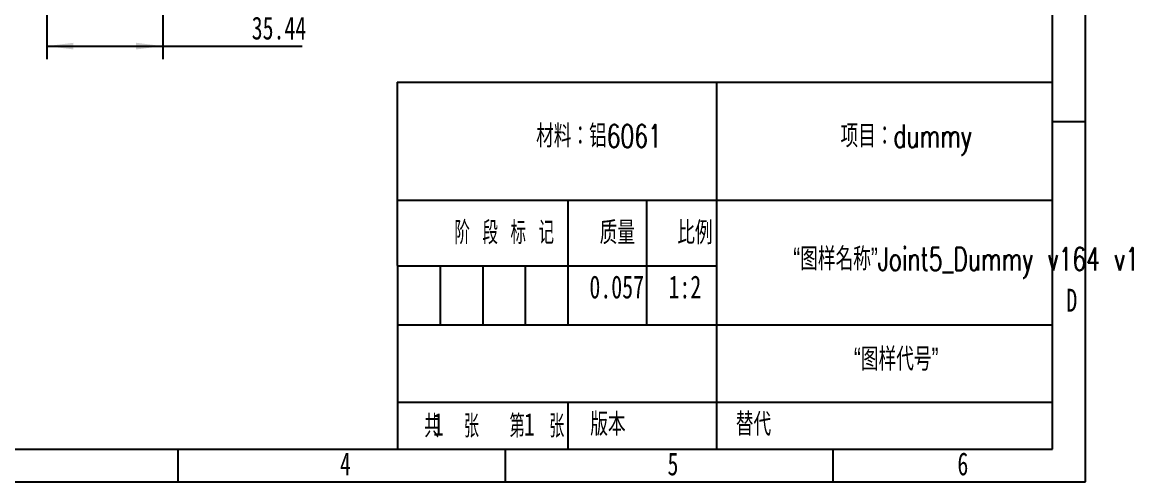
# Model space of a CAD drawing. Header units: millimetres. Extents: x 0 to 304, y 0 to 210.
# Drawn here: x 134.7 to 304.2, y 0 to 70.2 of the extents above; entities that cross this region are included whole.
import ezdxf

# ---------------------------------------------------------------- set-up
doc = ezdxf.new("R2010")
doc.units = ezdxf.units.MM
doc.layers.add('图框', color=7, linetype='Continuous')
doc.styles.add('SLDTEXTSTYLE0', font='TXT', dxfattribs={"width": 0.7, "bigfont": 'bigfont'})
doc.styles.add('SLDTEXTSTYLE1', font='TXT', dxfattribs={"width": 0.6, "bigfont": 'bigfont'})
doc.styles.add('SLDTEXTSTYLE2', font='TXT', dxfattribs={"width": 0.614286, "bigfont": 'bigfont'})
doc.styles.add('SLDTEXTSTYLE3', font='TXT', dxfattribs={"width": 0.7})
doc.dimstyles.new('SLDDIMSTYLE1', dxfattribs={"dimtxt": 3.5, "dimasz": 4.08, "dimexe": 0, "dimexo": 0.0625, "dimgap": 0.875, "dimtad": 2, "dimlfac": 2, "dimrnd": 1e-09, "dimzin": 12, "dimdsep": 46, "dimtxsty": 'SLDTEXTSTYLE3', "dimsah": 1, "dimcen": 0.09, "dimadec": 0, "dimazin": 3, "dimtfac": 1, "dimtofl": 0, "dimtmove": 0, "dimatfit": 3, "dimfxl": 1, "dimfrac": 2, "dimtolj": 1, "dimtzin": 12, "dimarcsym": 0})

# ---------------------------------------------------------------- blocks, each defined once
blk = doc.blocks.new('_D_2')
at = {"layer": '图框'}
for p, q in [((138.45, 98.99), (138.45, 64.57)), ((156.17, 99.35), (156.17, 64.57)), ((138.45, 66.57), (156.17, 66.57)), ((156.17, 66.57), (177.42, 66.57))]:
    blk.add_line(p, q, dxfattribs=at)
for points in [[(138.45, 66.57), (142.53, 66.06), (142.53, 67.08)], [(156.17, 66.57), (152.09, 67.08), (152.09, 66.06)]]:
    blk.add_solid(points, dxfattribs=at)
at = {"layer": '图框', "insert": (169.74, 71.08), "char_height": 3.5, "attachment_point": 1, "style": 'SLDTEXTSTYLE3'}
blk.add_mtext('35.44', dxfattribs=at)

msp = doc.modelspace()

# ---------------------------------------------------------------- linework, layer by layer
at = {"layer": '图框'}
for p, q in [((297, 0), (297, 210)), ((191.9681, 61.0522), (292, 61.0522)), ((297, 55), (292, 55)), ((198.5, 33), (198.5, 24)), ((205, 33), (205, 24)), ((211.5, 33), (211.5, 24)), ((208.5, 0), (208.5, 5)), ((258.5, 0), (258.5, 5)), ((0, 0), (297, 0))]:
    msp.add_line(p, q, dxfattribs=at)
at = {"layer": '图框', "linetype": 'Continuous', "lineweight": 25}
msp.add_line((292, 5), (292, 205), dxfattribs=at)
at = {"layer": '图框', "lineweight": 25}
for p, q in [((191.9681, 61.0522), (192.0047, 5)), ((240.6919, 61), (240.6919, 5)), ((191.9799, 43.0522), (291.9799, 43.0522)), ((218, 43.0691), (218, 24.0691)), ((230, 43), (230, 24)), ((192.0152, 33), (240.6919, 33)), ((192, 24), (292, 24)), ((192, 12.1661), (292, 12.1661)), ((218, 12.1661), (218, 5)), ((25, 5), (292, 5)), ((158.5, 0), (158.5, 5))]:
    msp.add_line(p, q, dxfattribs=at)

# ---------------------------------------------------------------- texts
at = {"layer": '图框', "char_height": 3.5}
for s, insert, attachment_point, style in [('材料：铝6061', (222.7492, 54.5771), 2, 'SLDTEXTSTYLE0'), ('项目：dummy', (269.65, 54.5771), 2, 'SLDTEXTSTYLE0'), ('阶 段 标 记', (208.2861, 39.8054), 2, 'SLDTEXTSTYLE2'), ('质量', (225.5533, 39.8054), 2, 'SLDTEXTSTYLE0'), ('比例', (237.4005, 39.8054), 2, 'SLDTEXTSTYLE0'), ('“图样名称”Joint5_Dummy v164 v1', (278.7931, 35.7907), 2, 'SLDTEXTSTYLE0'), ('0.057', (225.4579, 31.5205), 2, 'SLDTEXTSTYLE3'), ('1:2', (235.8582, 31.5205), 2, 'SLDTEXTSTYLE3'), ('D', (294.9297, 29.4917), 2, 'SLDTEXTSTYLE3'), ('“图样代号”', (268.1266, 20.4896), 2, 'SLDTEXTSTYLE0'), ('共  张', (200.2625, 10.2618), 2, 'SLDTEXTSTYLE1'), ('1', (197.3926, 10.5314), 1, 'SLDTEXTSTYLE3'), ('第  张', (213.2899, 10.2618), 2, 'SLDTEXTSTYLE1'), ('1', (211.295, 10.5314), 1, 'SLDTEXTSTYLE3'), ('版本', (224.1202, 10.5314), 2, 'SLDTEXTSTYLE0'), ('替代', (243.6406, 10.5314), 1, 'SLDTEXTSTYLE0'), ('4', (184.0444, 4.4917), 2, 'SLDTEXTSTYLE3'), ('5', (234.0444, 4.4917), 2, 'SLDTEXTSTYLE3'), ('6', (278.2969, 4.4917), 2, 'SLDTEXTSTYLE3')]:
    msp.add_mtext(s, dxfattribs=dict(at, insert=insert, attachment_point=attachment_point, style=style))

# ---------------------------------------------------------------- dimensions: what is measured, and where the dimension line sits
at = {"layer": '图框'}
dim = msp.add_linear_dim(base=(156.1739, 66.5706), p1=(138.4517, 98.9885), p2=(156.1739, 99.3474), dimstyle='SLDDIMSTYLE1', dxfattribs=at)
dim.commit()
dim.dimension.update_dxf_attribs({"geometry": '_D_2', "text_midpoint": (173.581, 66.5706), "dimtype": 160})

doc.saveas('drawing.dxf')
